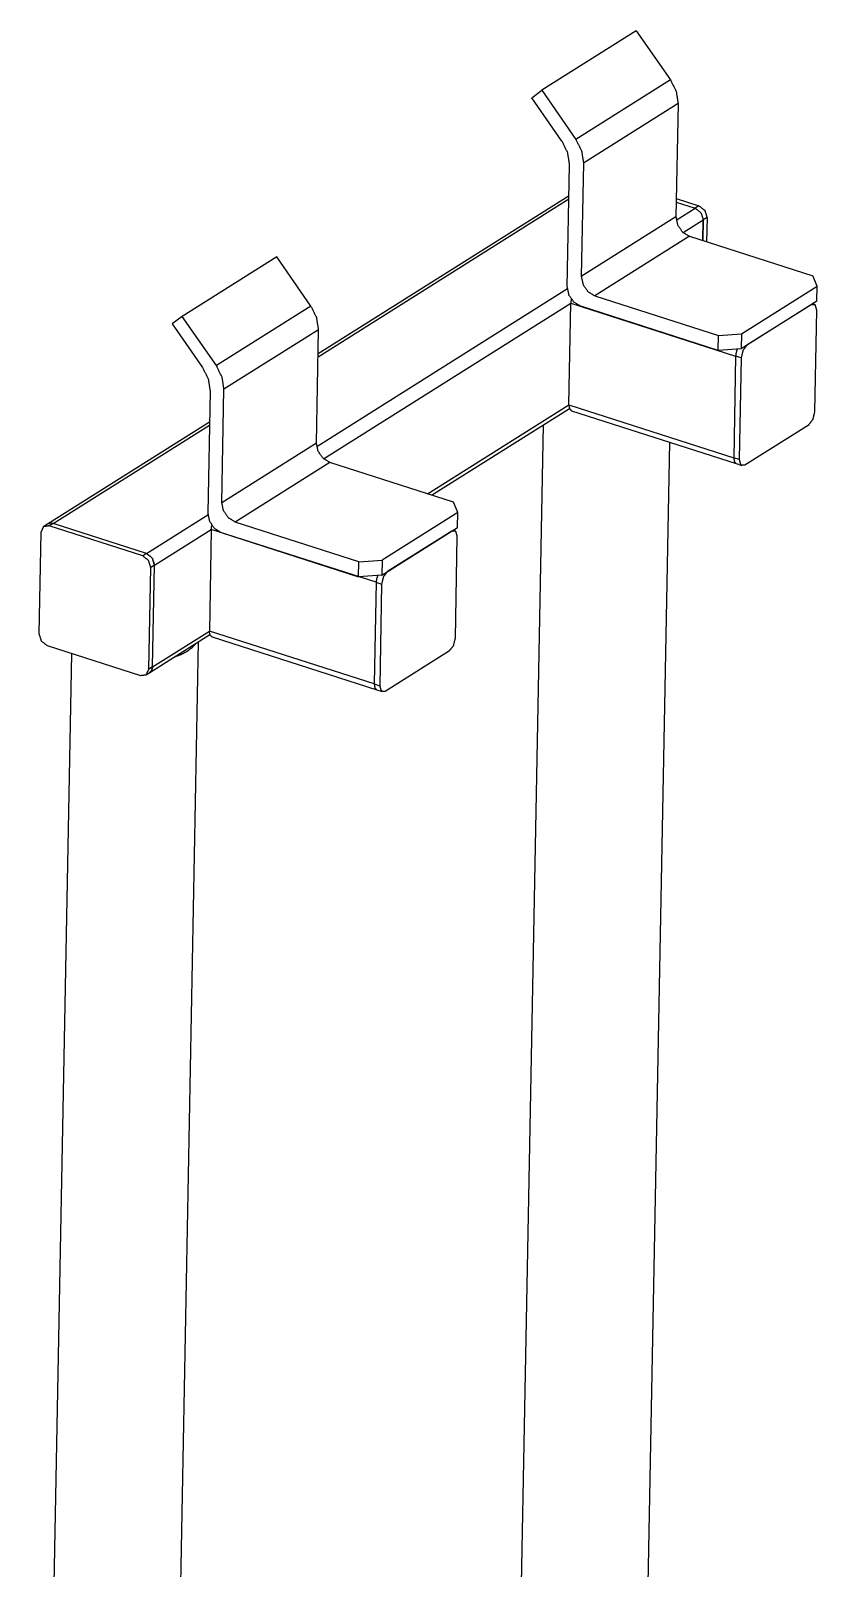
# Model space of a CAD drawing. Header units: millimetres. Extents: x 2210 to 79821, y -19430 to 2344.
# Drawn here: x 10323.9 to 10371.1, y 1636.7 to 1728.9 of the extents above; entities that cross this region are included whole.
import ezdxf

# ---------------------------------------------------------------- set-up
doc = ezdxf.new("R2010")
doc.units = ezdxf.units.MM
doc.layers.add('101', color=7, linetype='Continuous', true_color=0xffffff)

msp = doc.modelspace()

# ---------------------------------------------------------------- linework, layer by layer
at = {"layer": '101', "color": 92, "linetype": 'Continuous', "lineweight": 25}
for p, q in [((10360.236, 1728.861), (10354.564, 1725.292)), ((10360.236, 1728.861), (10362.28, 1725.919)), ((10362.28, 1725.919), (10356.608, 1722.35)), ((10353.97, 1724.845), (10354.564, 1725.292)), ((10355.778, 1722.243), (10353.97, 1724.845)), ((10354.564, 1725.292), (10356.608, 1722.35)), ((10362.738, 1724.497), (10357.067, 1720.928)), ((10362.738, 1724.497), (10362.609, 1717.701)), ((10356.097, 1713.5), (10356.236, 1720.821)), ((10357.067, 1720.928), (10356.937, 1714.131)), ((10341.155, 1709.316), (10356.197, 1718.782)), ((10356.2, 1718.962), (10341.159, 1709.496)), ((10362.626, 1718.588), (10363.764, 1718.223)), ((10362.609, 1717.701), (10356.937, 1714.131)), ((10362.624, 1717.505), (10363.764, 1718.223)), ((10363.036, 1716.764), (10364.248, 1717.526)), ((10364.224, 1716.281), (10364.248, 1717.526)), ((10363.415, 1716.541), (10357.744, 1712.971)), ((10363.415, 1716.541), (10370.826, 1714.161)), ((10338.683, 1715.297), (10333.011, 1711.728)), ((10340.728, 1712.355), (10338.683, 1715.297)), ((10371.083, 1713.54), (10370.826, 1714.161)), ((10341.072, 1703.941), (10356.1, 1713.399)), ((10357.744, 1712.971), (10365.155, 1710.591)), ((10366.545, 1710.684), (10371.083, 1713.54)), ((10371.065, 1712.644), (10371.083, 1713.54)), ((10340.728, 1712.355), (10335.056, 1708.786)), ((10341.484, 1703.2), (10356.307, 1712.529)), ((10356.192, 1706.437), (10356.307, 1712.529)), ((10356.307, 1712.529), (10366.189, 1709.356)), ((10365.138, 1709.695), (10356.903, 1712.34)), ((10371.065, 1712.644), (10366.528, 1709.788)), ((10333.011, 1711.728), (10332.417, 1711.281)), ((10332.417, 1711.281), (10334.225, 1708.679)), ((10335.056, 1708.786), (10333.011, 1711.728)), ((10341.186, 1710.933), (10335.514, 1707.364)), ((10341.057, 1704.137), (10341.186, 1710.933)), ((10365.138, 1709.695), (10365.155, 1710.591)), ((10365.155, 1710.591), (10366.545, 1710.684)), ((10366.545, 1710.684), (10366.528, 1709.788)), ((10366.528, 1709.788), (10365.138, 1709.695)), ((10366.189, 1709.356), (10366.073, 1703.264)), ((10334.684, 1707.257), (10334.544, 1699.936)), ((10335.385, 1700.567), (10335.514, 1707.364)), ((10347.71, 1701.099), (10356.191, 1706.437)), ((10356.192, 1706.437), (10366.073, 1703.264)), ((10334.648, 1705.399), (10324.939, 1699.288)), ((10347.961, 1701.018), (10356.223, 1706.218)), ((10356.348, 1706.08), (10366.229, 1702.907)), ((10325.269, 1699.318), (10334.645, 1705.219)), ((10354.658, 1705.232), (10352.288, 1580.69)), ((10341.057, 1704.137), (10335.385, 1700.567)), ((10359.887, 1580.546), (10362.239, 1704.186)), ((10341.863, 1702.977), (10336.191, 1699.407)), ((10349.274, 1700.597), (10341.863, 1702.977)), ((10330.868, 1697.52), (10334.548, 1699.835)), ((10349.53, 1699.975), (10344.993, 1697.12)), ((10349.53, 1699.975), (10349.274, 1700.597)), ((10349.513, 1699.08), (10349.53, 1699.975)), ((10330.868, 1697.52), (10325.269, 1699.318)), ((10331.352, 1696.823), (10334.755, 1698.965)), ((10334.755, 1698.965), (10334.639, 1692.873)), ((10344.636, 1695.792), (10334.755, 1698.965)), ((10343.602, 1697.027), (10336.191, 1699.407)), ((10344.976, 1696.224), (10349.513, 1699.08)), ((10335.351, 1698.776), (10343.585, 1696.131)), ((10343.585, 1696.131), (10343.602, 1697.027)), ((10343.602, 1697.027), (10344.993, 1697.12)), ((10344.993, 1697.12), (10344.976, 1696.224)), ((10331.236, 1690.731), (10331.352, 1696.823)), ((10344.976, 1696.224), (10343.585, 1696.131)), ((10344.636, 1695.792), (10344.52, 1689.7)), ((10331.061, 1690.382), (10334.671, 1692.654)), ((10331.236, 1690.731), (10334.639, 1692.873)), ((10344.52, 1689.7), (10334.639, 1692.873)), ((10334.796, 1692.516), (10344.677, 1689.343)), ((10326.378, 1691.533), (10323.929, 1562.843)), ((10331.528, 1562.698), (10333.993, 1692.225))]:
    msp.add_line(p, q, dxfattribs=at)
at = {"layer": '101', "color": 72, "linetype": 'Continuous', "lineweight": 25}
for p, q in [((10362.626, 1718.588), (10363.764, 1718.223)), ((10362.63, 1718.802), (10363.991, 1718.365)), ((10363.991, 1718.365), (10363.764, 1718.223)), ((10364.248, 1717.526), (10364.224, 1716.281)), ((10364.475, 1717.669), (10364.248, 1717.526)), ((10364.475, 1717.669), (10364.447, 1716.209)), ((10370.725, 1712.429), (10366.868, 1710.002)), ((10370.898, 1712.463), (10370.819, 1712.489)), ((10370.939, 1706.014), (10371.055, 1712.106)), ((10366.189, 1709.356), (10366.073, 1703.264)), ((10366.518, 1709.25), (10366.189, 1709.356)), ((10366.518, 1709.25), (10366.402, 1703.158)), ((10366.732, 1702.835), (10370.589, 1705.262)), ((10366.402, 1703.158), (10366.073, 1703.264)), ((10366.229, 1702.907), (10366.559, 1702.801)), ((10324.939, 1699.288), (10324.712, 1699.145)), ((10325.269, 1699.318), (10325.042, 1699.175)), ((10330.641, 1697.377), (10325.042, 1699.175)), ((10330.868, 1697.52), (10325.269, 1699.318)), ((10349.346, 1698.899), (10349.267, 1698.925)), ((10324.538, 1698.796), (10324.422, 1692.704)), ((10349.173, 1698.865), (10345.316, 1696.438)), ((10349.387, 1692.45), (10349.503, 1698.542)), ((10330.868, 1697.52), (10330.641, 1697.377)), ((10331.009, 1690.588), (10331.125, 1696.681)), ((10331.352, 1696.823), (10331.125, 1696.681)), ((10331.236, 1690.731), (10331.352, 1696.823)), ((10344.636, 1695.792), (10344.52, 1689.7)), ((10344.636, 1695.792), (10344.965, 1695.686)), ((10344.965, 1695.686), (10344.849, 1689.594)), ((10324.906, 1692.008), (10330.505, 1690.209)), ((10345.18, 1689.271), (10349.036, 1691.698)), ((10331.236, 1690.731), (10331.009, 1690.588)), ((10330.835, 1690.239), (10331.061, 1690.382)), ((10344.52, 1689.7), (10344.849, 1689.594)), ((10344.677, 1689.343), (10345.006, 1689.237))]:
    msp.add_line(p, q, dxfattribs=at)
at = {"layer": '101', "color": 92, "linetype": 'Continuous', "lineweight": 25}
for points, knots in [([(10362.28, 1725.919), (10362.626, 1725.223), (10362.738, 1724.497)], [0, 0, 0.514079, 1, 1]), ([(10356.236, 1720.821), (10356.124, 1721.547), (10355.778, 1722.243)], [0, 0, 0.485913, 1, 1]), ([(10356.608, 1722.35), (10356.954, 1721.654), (10357.067, 1720.928)], [0, 0, 0.514086, 1, 1]), ([(10362.609, 1717.701), (10362.711, 1717.218), (10363.006, 1716.793), (10363.415, 1716.541)], [0, 0, 0.331084, 0.677717, 1, 1]), ([(10363.764, 1718.223), (10364.11, 1717.953), (10364.248, 1717.526)], [0, 0, 0.494781, 1, 1]), ([(10356.937, 1714.131), (10357.039, 1713.648), (10357.334, 1713.223), (10357.744, 1712.971)], [0, 0, 0.331071, 0.677716, 1, 1]), ([(10356.903, 1712.34), (10356.494, 1712.592), (10356.199, 1713.017), (10356.097, 1713.5)], [0, 0, 0.322304, 0.66893, 1, 1]), ([(10356.341, 1712.767), (10356.317, 1712.646), (10356.307, 1712.529)], [0, 0, 0.513024, 1, 1]), ([(10341.186, 1710.933), (10341.074, 1711.659), (10340.728, 1712.355)], [0, 0, 0.485911, 1, 1]), ([(10366.283, 1709.772), (10366.215, 1709.564), (10366.189, 1709.356)], [0, 0, 0.511831, 1, 1]), ([(10334.225, 1708.679), (10334.571, 1707.983), (10334.684, 1707.257)], [0, 0, 0.51409, 1, 1]), ([(10335.514, 1707.364), (10335.402, 1708.09), (10335.056, 1708.786)], [0, 0, 0.485923, 1, 1]), ([(10356.192, 1706.437), (10356.231, 1706.2), (10356.348, 1706.08)], [0, 0, 0.588959, 1, 1]), ([(10341.863, 1702.977), (10341.454, 1703.229), (10341.158, 1703.654), (10341.057, 1704.137)], [0, 0, 0.322294, 0.668928, 1, 1]), ([(10366.073, 1703.264), (10366.112, 1703.027), (10366.229, 1702.907)], [0, 0, 0.588959, 1, 1]), ([(10334.544, 1699.936), (10334.646, 1699.453), (10334.941, 1699.028), (10335.351, 1698.776)], [0, 0, 0.331066, 0.677697, 1, 1]), ([(10336.191, 1699.407), (10335.782, 1699.659), (10335.487, 1700.084), (10335.385, 1700.567)], [0, 0, 0.322294, 0.668928, 1, 1]), ([(10325.269, 1699.318), (10325.093, 1699.339), (10324.939, 1699.288)], [0, 0, 0.521368, 1, 1]), ([(10334.755, 1698.965), (10334.765, 1699.082), (10334.789, 1699.203)], [0, 0, 0.486935, 1, 1]), ([(10330.868, 1697.52), (10331.214, 1697.25), (10331.352, 1696.823)], [0, 0, 0.494785, 1, 1]), ([(10344.731, 1696.208), (10344.662, 1695.999), (10344.636, 1695.792)], [0, 0, 0.511841, 1, 1]), ([(10334.796, 1692.516), (10334.678, 1692.636), (10334.639, 1692.873)], [0, 0, 0.411079, 1, 1]), ([(10332.545, 1691.316), (10332.969, 1691.481), (10333.33, 1691.674)], [0, 0, 0.526683, 1, 1]), ([(10333.33, 1691.674), (10333.619, 1691.89), (10333.83, 1692.124)], [0, 0, 0.533885, 1, 1]), ([(10331.236, 1690.731), (10331.188, 1690.524), (10331.061, 1690.382)], [0, 0, 0.527078, 1, 1]), ([(10344.52, 1689.7), (10344.559, 1689.463), (10344.677, 1689.343)], [0, 0, 0.588963, 1, 1])]:
    msp.add_open_spline(points, degree=1, knots=knots, dxfattribs=at)
at = {"layer": '101', "color": 72, "linetype": 'Continuous', "lineweight": 25}
for points, knots in [([(10363.991, 1718.365), (10364.337, 1718.096), (10364.475, 1717.669)], [0, 0, 0.494799, 1, 1]), ([(10363.764, 1718.223), (10364.11, 1717.953), (10364.248, 1717.526)], [0, 0, 0.494781, 1, 1]), ([(10371.055, 1712.106), (10370.963, 1712.423), (10370.725, 1712.429)], [0, 0, 0.581704, 1, 1]), ([(10366.868, 1710.002), (10366.625, 1709.693), (10366.518, 1709.25)], [0, 0, 0.463404, 1, 1]), ([(10366.283, 1709.772), (10366.215, 1709.564), (10366.189, 1709.356)], [0, 0, 0.511831, 1, 1]), ([(10370.589, 1705.262), (10370.832, 1705.571), (10370.939, 1706.014)], [0, 0, 0.463383, 1, 1]), ([(10366.073, 1703.264), (10366.112, 1703.027), (10366.229, 1702.907)], [0, 0, 0.588959, 1, 1]), ([(10366.402, 1703.158), (10366.494, 1702.841), (10366.732, 1702.835)], [0, 0, 0.581703, 1, 1]), ([(10325.042, 1699.175), (10324.69, 1699.13), (10324.538, 1698.796)], [0, 0, 0.492111, 1, 1]), ([(10325.269, 1699.318), (10325.093, 1699.339), (10324.939, 1699.288)], [0, 0, 0.521368, 1, 1]), ([(10349.503, 1698.542), (10349.41, 1698.859), (10349.173, 1698.865)], [0, 0, 0.581704, 1, 1]), ([(10331.125, 1696.681), (10330.988, 1697.107), (10330.641, 1697.377)], [0, 0, 0.505201, 1, 1]), ([(10331.352, 1696.823), (10331.214, 1697.25), (10330.868, 1697.52)], [0, 0, 0.505215, 1, 1]), ([(10344.731, 1696.208), (10344.662, 1695.999), (10344.636, 1695.792)], [0, 0, 0.511841, 1, 1]), ([(10345.316, 1696.438), (10345.072, 1696.129), (10344.965, 1695.686)], [0, 0, 0.463404, 1, 1]), ([(10324.422, 1692.704), (10324.559, 1692.277), (10324.906, 1692.008)], [0, 0, 0.505225, 1, 1]), ([(10349.036, 1691.698), (10349.28, 1692.007), (10349.387, 1692.45)], [0, 0, 0.463383, 1, 1]), ([(10330.505, 1690.209), (10330.857, 1690.255), (10331.009, 1690.588)], [0, 0, 0.492131, 1, 1]), ([(10331.061, 1690.382), (10331.188, 1690.524), (10331.236, 1690.731)], [0, 0, 0.472922, 1, 1]), ([(10344.52, 1689.7), (10344.559, 1689.463), (10344.677, 1689.343)], [0, 0, 0.588963, 1, 1]), ([(10344.849, 1689.594), (10344.942, 1689.277), (10345.18, 1689.271)], [0, 0, 0.581704, 1, 1])]:
    msp.add_open_spline(points, degree=1, knots=knots, dxfattribs=at)

doc.saveas('drawing.dxf')
